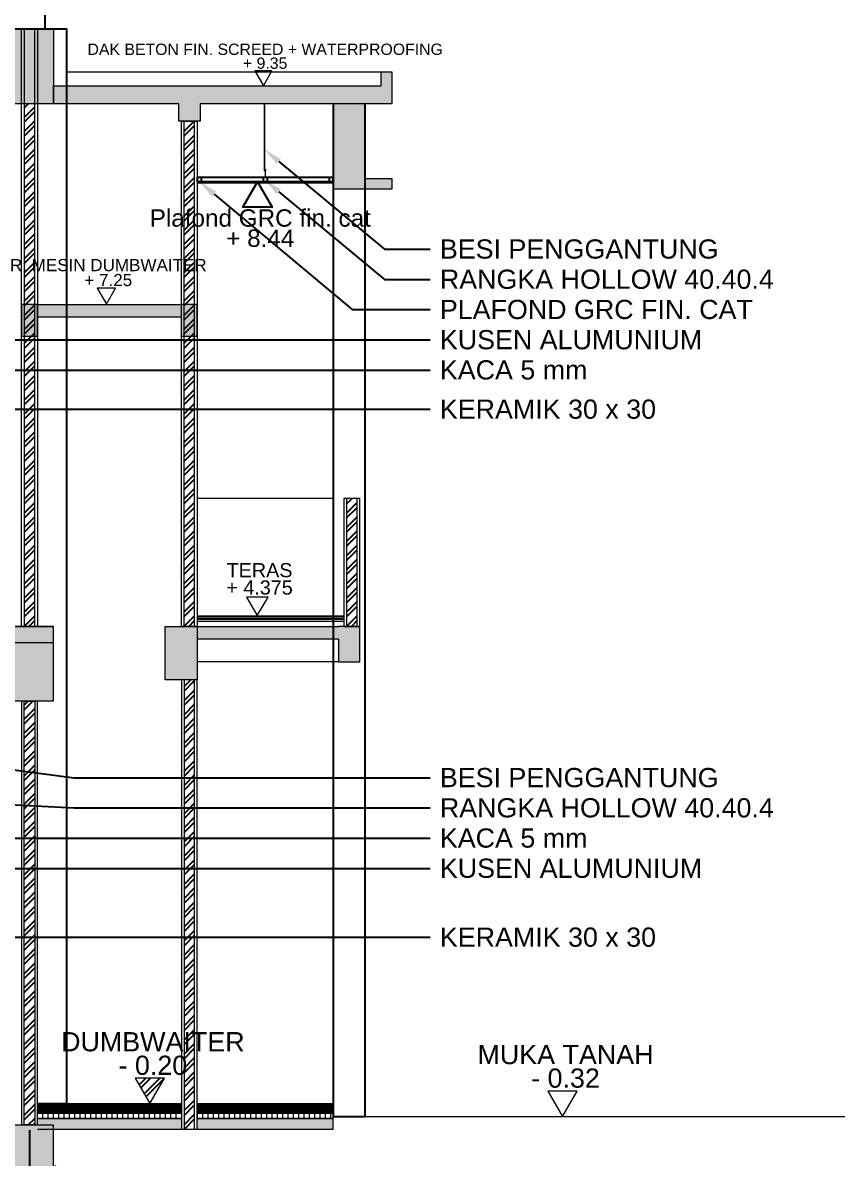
# Model space of a CAD drawing. Header units: inches. Extents: x 249 to 1192, y -18 to 440.
# Drawn here: x 719.47 to 727.1, y 180.35 to 191 of the extents above; entities that cross this region are included whole.
import ezdxf
from ezdxf import colors
from ezdxf.entities.mleader import LeaderData, LeaderLine
from ezdxf.enums import TextEntityAlignment as Align
from ezdxf.math import Vec2, Vec3

# ---------------------------------------------------------------- set-up
doc = ezdxf.new("R2010")
doc.units = ezdxf.units.IN
doc.header["$MEASUREMENT"] = 0
for name, color, linetype, lineweight in [('ARSIR BETON', 8, 'Continuous', 0), ('ARSIR KERAMIK', 66, 'Continuous', 25), ('ARSIR WARNA', 66, 'Continuous', 0), ('BALOK', 3, 'Continuous', 20), ('BESI', 201, 'Continuous', 0), ('DIMENSI', 85, 'Continuous', 20), ('DINDING', 6, 'Continuous', 0), ('DINDING2', 137, 'Continuous', 20), ('LANTAI', 135, 'Continuous', 9), ('TEXT (KET. RUANG)', 7, 'Continuous', 5), ('TEXT (KETERANGAN)', 7, 'Continuous', 25)]:
    doc.layers.add(name, color=color, linetype=linetype, lineweight=lineweight)
for name, color, linetype in [('ARSIR DINDING', 64, 'Continuous'), ('KOLOM', 5, 'Continuous'), ('KUDA-KUDA', 165, 'Continuous'), ('PLAFOND', 42, 'Continuous')]:
    doc.layers.add(name, color=color, linetype=linetype)
doc.styles.add('ARIAL', font='arial.ttf')
doc.styles.get("Standard").update_dxf_attribs({"font": 'arial.ttf'})
doc.linetypes.add('BATTING', pattern='A,0.0001,-0.1,[134,ltypeshp.shx,S=0.1,R=0,X=-0.1,Y=0],-0.2,[134,ltypeshp.shx,S=0.1,R=180,X=0.1,Y=0],-0.1', length=0.4001)
doc.dimstyles.new('UK. GDG PERTEMUAN', dxfattribs={"dimtxt": 0.5, "dimasz": 0.5, "dimexe": 0.5, "dimexo": 0.05, "dimgap": 0.1, "dimtad": 2, "dimdec": 0, "dimlfac": 100, "dimzin": 0, "dimdsep": 46, "dimtxsty": 'Standard', "dimblk": 'OBLIQUE', "dimcen": 0.09, "dimclrd": 8, "dimclre": 256, "dimclrt": 256, "dimadec": 0, "dimazin": 0, "dimtfac": 1, "dimtdec": 0, "dimtofl": 0, "dimtmove": 0, "dimatfit": 3, "dimldrblk": 'OBLIQUE', "dimfxl": 0, "dimtolj": 1, "dimtzin": 0, "dimarcsym": 0})

# ---------------------------------------------------------------- blocks, each defined once
blk = doc.blocks.new('B1')
at = {"layer": 'ARSIR BETON'}
blk.add_hatch(color=256, dxfattribs=at).paths.add_polyline_path([(364.645, 149.933), (364.195, 149.933), (364.195, 149.233), (364.645, 149.233)])
at = {"layer": 'BALOK'}
blk.add_lwpolyline([(364.195, 149.933), (364.645, 149.933), (364.645, 149.233), (364.195, 149.233)], close=True, dxfattribs=at)
blk = doc.blocks.new('PEIL LANTAI')
at = {"color": 1}
blk.add_lwpolyline([(2106.659, 1042.576), (2106.797, 1042.337), (2106.935, 1042.576)], close=True, dxfattribs=at)
for tag, p in [('RUANG', (2106.826, 1042.775)), ('ELEVASI', (2106.826, 1042.553))]:
    blk.add_attdef(tag, text='', height=0.181).set_placement(p, align=Align.BOTTOM_CENTER)
blk = doc.blocks.new('BAHAN')
at = {"layer": 'TEXT (KETERANGAN)', "color": 1}
blk.add_lwpolyline([(707.032, 209.695), (707.231, 209.349), (706.832, 209.349)], close=True, dxfattribs=at)
at = {"layer": 'TEXT (KETERANGAN)', "style": 'ARIAL'}
for tag, p in [('BAHAN', (707.068, 209.013)), ('ELEVASI', (707.068, 208.738))]:
    blk.add_attdef(tag, text='', height=0.236, dxfattribs=at).set_placement(p, align=Align.BOTTOM_CENTER)
blk = doc.blocks.new('potongan dd')
at = {"layer": 'ARSIR BETON'}
for points in [[(722.681, 190.242), (722.931, 190.242), (722.931, 190.542), (722.831, 190.542), (722.831, 190.412), (719.757, 190.412), (719.757, 190.242), (720.932, 190.242), (720.932, 190.079), (721.132, 190.079), (721.132, 190.242), (722.381, 190.242), (722.381, 189.442), (722.931, 189.442), (722.931, 189.542), (722.681, 189.542)], [(719.607, 188.362), (720.956, 188.362), (720.956, 188.242), (719.607, 188.242)], [(721.106, 185.342), (720.806, 185.342), (720.806, 184.842), (721.106, 184.842)]]:
    blk.add_hatch(color=256, dxfattribs=at).paths.add_polyline_path(points)
h = blk.add_hatch(color=256, dxfattribs=at)
h.paths.add_polyline_path([(719.582, 188.362), (719.482, 188.362), (719.482, 188.062), (719.582, 188.062)])
h.paths.add_polyline_path([(719.482, 188.362), (719.457, 188.362), (719.457, 188.062), (719.482, 188.062)])
h.paths.add_polyline_path([(719.607, 188.362), (719.582, 188.362), (719.582, 188.062), (719.607, 188.062)])
h = blk.add_hatch(color=256, dxfattribs=at)
h.paths.add_polyline_path([(721.081, 188.362), (720.981, 188.362), (720.981, 188.062), (721.081, 188.062)])
h.paths.add_polyline_path([(720.981, 188.362), (720.956, 188.362), (720.956, 188.062), (720.981, 188.062)])
h.paths.add_polyline_path([(721.106, 188.362), (721.081, 188.362), (721.081, 188.062), (721.106, 188.062)])
h = blk.add_hatch(color=256, dxfattribs=at)
h.paths.add_polyline_path([(693.257, 185.192), (693.257, 185.342), (693.107, 185.342), (692.957, 185.342), (692.957, 184.642), (693.257, 184.642)])
h.paths.add_polyline_path([(695.307, 185.342), (693.257, 185.342), (693.257, 185.192), (695.307, 185.192)])
h.paths.add_polyline_path([(719.757, 185.192), (719.757, 185.342), (703.457, 185.342), (703.457, 185.192)])
h.paths.add_polyline_path([(697.707, 185.192), (697.707, 185.342), (695.757, 185.342), (695.757, 185.192)])
h = blk.add_hatch(color=256, dxfattribs=at)
h.paths.add_polyline_path([(722.381, 185.342), (721.106, 185.342), (721.106, 185.222), (722.381, 185.222)])
h.paths.add_polyline_path([(722.431, 185.342), (722.381, 185.342), (722.381, 185.222), (722.431, 185.222)])
h.paths.add_polyline_path([(722.631, 185.342), (722.431, 185.342), (722.431, 185.009), (722.631, 185.009)])
h = blk.add_hatch(dxfattribs=at)
h.set_pattern_fill('ANSI37', color=256, scale=0.05, style=0)
h.set_pattern_definition([(45, (719.6071877, 180.7771445), (-0.004419417, 0.004419417), []), (135, (719.6071877, 180.7771445), (-0.004419417, -0.004419417), [])])
h.paths.add_polyline_path([(720.957, 180.777), (720.957, 180.857), (719.607, 180.857), (719.607, 180.777)])
h.paths.add_polyline_path([(721.106, 180.857), (721.106, 180.777), (722.381, 180.777), (722.381, 180.857)])
h = blk.add_hatch(dxfattribs=at)
h.set_pattern_fill('_USER', color=256, scale=0.05, angle=90, style=0, pattern_type=0)
h.set_pattern_definition([(90, (719.60719, 180.727144), (-0.05, 3e-18), [])])
h.paths.add_polyline_path([(721.106, 180.777), (721.106, 180.727), (722.381, 180.727), (722.381, 180.777)])
h.paths.add_polyline_path([(720.957, 180.727), (720.957, 180.777), (719.607, 180.777), (719.607, 180.727)])
at = {"layer": 'ARSIR DINDING'}
h = blk.add_hatch(dxfattribs=at)
h.set_pattern_fill('ANSI32', color=256, scale=0.25, style=0)
h.set_pattern_definition([(45, (719.48219, 185.34214), (-0.0662913, 0.0662913), []), (45, (719.52638, 185.34214), (-0.0662913, 0.0662913), [])])
h.paths.add_polyline_path([(719.582, 185.342), (719.582, 190.242), (719.482, 190.242), (719.482, 185.342)])
h = blk.add_hatch(dxfattribs=at)
h.set_pattern_fill('ANSI32', color=256, scale=0.25, style=0)
h.set_pattern_definition([(45, (720.98116, 185.34214), (-0.0662913, 0.0662913), []), (45, (721.02535, 185.34214), (-0.0662913, 0.0662913), [])])
h.paths.add_polyline_path([(720.981, 185.342), (721.081, 185.342), (721.081, 190.079), (720.981, 190.079)])
h = blk.add_hatch(dxfattribs=at)
h.set_pattern_fill('ANSI32', color=256, scale=0.25, style=0)
h.set_pattern_definition([(45, (722.50616, 185.34214), (-0.066291, 0.066291), []), (45, (722.55035, 185.34214), (-0.066291, 0.066291), [])])
h.paths.add_polyline_path([(722.506, 185.342), (722.606, 185.342), (722.606, 186.542), (722.506, 186.542)])
h = blk.add_hatch(dxfattribs=at)
h.set_pattern_fill('ANSI32', color=256, scale=0.25, style=0)
h.set_pattern_definition([(45, (719.48219, 180.62714), (-0.0662913, 0.0662913), []), (45, (719.52638, 180.62714), (-0.0662913, 0.0662913), [])])
h.paths.add_polyline_path([(719.482, 180.667), (719.582, 180.667), (719.582, 184.642), (719.482, 184.642)])
h.paths.add_polyline_path([(721.081, 184.842), (720.982, 184.842), (720.982, 180.627), (721.081, 180.627)])
h.paths.add_polyline_path([(720.524, 181.105), (720.661, 180.867), (720.798, 181.105)])
h.paths.add_polyline_path([(720.322, 181.087), (721.058, 181.087), (721.058, 181.364), (720.322, 181.364)], flags=9)
h.paths.add_polyline_path([(719.783, 181.308), (721.597, 181.308), (721.597, 181.583), (719.783, 181.583)], flags=9)
at = {"layer": 'ARSIR WARNA'}
h = blk.add_hatch(dxfattribs=at)
h.set_pattern_fill('AR-SAND', color=256, scale=0.025, style=0)
h.set_pattern_definition([(37.5, (719.607188, 180.627144), (-0.00157483, 0.0481706), [0, -0.038, 0, -0.0425, 0, -0.040625]), (7.5, (719.60719, 180.627144), (0.0442444, 0.0705537), [0, -0.0205, 0, -0.03425, 0, -0.013125]), (327.5, (719.576438, 180.627144), (0.07785355, 0.0001415), [0, -0.0125, 0, -0.045, 0, -0.05875]), (317.5, (719.57644, 180.627144), (0.0751532, 0.0219419), [0, -0.00625, 0, -0.0295, 0, -0.03375])])
h.paths.add_polyline_path([(720.957, 180.627), (720.957, 180.727), (719.607, 180.727), (719.607, 180.667), (719.757, 180.667), (719.757, 180.627)])
h.paths.add_polyline_path([(721.106, 180.727), (721.106, 180.627), (722.381, 180.627), (722.381, 180.727)])
at = {"layer": 'ARSIR KERAMIK', "linetype": 'BATTING', "ltscale": 0.05}
blk.add_lwpolyline([(721.106, 185.412), (722.481, 185.412)], dxfattribs=at)
at = {"layer": 'BALOK'}
for points in [[(722.381, 190.242), (721.132, 190.242), (721.132, 190.079), (720.932, 190.079), (720.932, 190.242), (719.757, 190.242), (719.757, 190.412), (722.831, 190.412), (722.831, 190.542), (722.931, 190.542), (722.931, 190.242), (722.681, 190.242), (722.681, 189.542), (722.931, 189.542), (722.931, 189.442), (722.381, 189.442)], [(719.457, 188.062), (719.607, 188.062), (719.607, 188.362), (719.457, 188.362)], [(719.607, 188.362), (720.956, 188.362), (720.956, 188.242), (719.607, 188.242)], [(720.956, 188.062), (721.106, 188.062), (721.106, 188.362), (720.956, 188.362)], [(721.106, 185.342), (721.106, 184.842), (720.806, 184.842), (720.806, 185.342)]]:
    blk.add_lwpolyline(points, close=True, dxfattribs=at)
for points in [[(719.757, 185.342), (703.457, 185.342)], [(721.106, 185.222), (721.106, 184.842), (720.806, 184.842), (720.806, 185.342), (721.106, 185.342)], [(721.106, 185.342), (722.431, 185.342)], [(722.431, 185.222), (722.431, 185.009), (722.631, 185.009), (722.631, 185.342), (722.431, 185.342)], [(703.757, 185.192), (719.757, 185.192)], [(722.431, 185.222), (721.106, 185.222)], [(722.431, 185.009), (721.106, 185.009)]]:
    blk.add_lwpolyline(points, dxfattribs=at)
at = {"layer": 'BESI', "ltscale": 0.1}
for p, q in [((721.732, 190.242), (721.732, 189.632)), ((721.732, 190.242), (721.732, 189.632)), ((721.733, 190.242), (721.733, 189.633)), ((721.733, 190.242), (721.733, 189.633)), ((721.737, 189.63), (721.737, 190.242)), ((721.737, 189.63), (721.737, 190.242)), ((721.739, 189.629), (721.739, 190.242)), ((721.739, 189.629), (721.739, 190.242)), ((721.732, 189.632), (721.743, 189.626)), ((721.733, 189.633), (721.743, 189.627)), ((721.737, 189.614), (721.737, 189.629)), ((721.737, 189.614), (721.739, 189.614)), ((721.737, 189.614), (721.739, 189.614)), ((721.737, 189.614), (721.739, 189.614)), ((721.737, 189.614), (721.739, 189.614)), ((721.739, 189.614), (721.739, 189.628)), ((721.743, 189.627), (721.751, 189.627)), ((721.743, 189.626), (721.751, 189.626)), ((721.751, 189.627), (721.751, 189.626))]:
    blk.add_line(p, q, dxfattribs=at)
blk.add_lwpolyline([(721.743, 189.626), (721.743, 189.552), (721.744, 189.552), (721.744, 189.626)], dxfattribs=at)
at = {"layer": 'DIMENSI'}
for points in [[(719.607, 180.857), (720.957, 180.857)], [(721.106, 180.857), (722.381, 180.857), (722.381, 180.777), (721.106, 180.777)], [(720.957, 180.777), (719.607, 180.777)], [(719.607, 180.627), (722.381, 180.627), (722.381, 180.727), (721.106, 180.727)], [(720.957, 180.727), (719.607, 180.727)]]:
    blk.add_lwpolyline(points, dxfattribs=at)
at = {"layer": 'DINDING'}
for points in [[(719.607, 190.942), (719.607, 185.342), (719.457, 185.342), (719.457, 190.942)], [(719.882, 190.542), (722.931, 190.542), (722.931, 190.242), (721.432, 190.242)], [(722.381, 186.542), (721.106, 186.542)], [(722.631, 185.342), (722.631, 186.542), (722.481, 186.542), (722.481, 185.342), (722.631, 185.342)]]:
    blk.add_lwpolyline(points, dxfattribs=at)
for points in [[(720.957, 190.079), (721.106, 190.079), (721.106, 185.342), (720.957, 185.342)], [(720.957, 180.627), (721.106, 180.627), (721.106, 184.842), (720.957, 184.842)], [(719.457, 180.667), (719.607, 180.667), (719.607, 184.642), (719.457, 184.642)]]:
    blk.add_lwpolyline(points, close=True, dxfattribs=at)
at = {"layer": 'DINDING2'}
for points in [[(719.482, 190.942), (719.482, 185.342), (719.582, 185.342), (719.582, 190.942)], [(720.981, 190.079), (720.981, 185.342)], [(721.081, 185.342), (721.081, 190.079)]]:
    blk.add_lwpolyline(points, dxfattribs=at)
for points in [[(722.606, 185.342), (722.606, 186.542), (722.506, 186.542), (722.506, 185.342)], [(720.982, 180.627), (721.081, 180.627), (721.081, 184.842), (720.982, 184.842)], [(719.482, 184.642), (719.582, 184.642), (719.582, 180.667), (719.482, 180.667)]]:
    blk.add_lwpolyline(points, close=True, dxfattribs=at)
at = {"layer": 'KOLOM'}
for points in [[(719.882, 180.867), (719.882, 190.942), (719.182, 190.942), (719.182, 185.412)], [(722.381, 190.242), (722.381, 180.747), (722.681, 180.747), (722.681, 190.242)], [(719.607, 180.867), (719.882, 180.867)]]:
    blk.add_lwpolyline(points, dxfattribs=at)
at = {"layer": 'KUDA-KUDA'}
blk.add_lwpolyline([(719.681, 190.942), (719.681, 191.594)], dxfattribs=at)
at = {"layer": 'LANTAI'}
for points in [[(721.106, 185.442), (722.481, 185.442)], [(721.106, 185.432), (722.481, 185.432)], [(721.106, 185.392), (722.481, 185.392)], [(719.607, 180.867), (720.957, 180.867)], [(719.607, 180.857), (720.957, 180.857)], [(719.607, 180.857), (720.957, 180.857)], [(721.106, 180.867), (722.381, 180.867)], [(721.106, 180.857), (722.381, 180.857)], [(721.106, 180.857), (722.381, 180.857)], [(722.381, 180.627), (722.381, 180.867)], [(719.607, 180.777), (720.957, 180.777)], [(719.607, 180.727), (720.957, 180.727)], [(721.106, 180.777), (722.381, 180.777)], [(721.106, 180.727), (722.381, 180.727)], [(722.381, 180.747), (728.417, 180.747)]]:
    blk.add_lwpolyline(points, dxfattribs=at)
at = {"layer": 'PLAFOND'}
for points in [[(722.381, 189.552), (721.106, 189.552)], [(722.381, 189.512), (721.106, 189.512)], [(722.381, 189.502), (721.106, 189.502)]]:
    blk.add_lwpolyline(points, dxfattribs=at)
for points in [[(721.106, 189.512), (721.146, 189.512), (721.146, 189.552), (721.106, 189.552)], [(721.723, 189.512), (721.763, 189.512), (721.763, 189.552), (721.723, 189.552)], [(722.341, 189.512), (722.381, 189.512), (722.381, 189.552), (722.341, 189.552)]]:
    blk.add_lwpolyline(points, close=True, dxfattribs=at)
for p in [(355.112, 41.009), (355.111, 35.409), (355.111, 30.734)]:
    blk.add_blockref('B1', p)
at = {"layer": 'DIMENSI', "xscale": 0.6897248955102668, "yscale": 0.6897248955102668, "zscale": 0.6897248955102668}
blk.add_blockref('BAHAN', (234.014, 44.88), dxfattribs=at).add_auto_attribs({'ELEVASI': '+ 8.44', 'BAHAN': 'Plafond GRC fin. cat'})
at = {"layer": 'TEXT (KET. RUANG)'}
for p, xscale, yscale, zscale, values in [((-513.128, -420.531), 0.5861283207549827, 0.5861283207549827, 0.5861283207549827, {'ELEVASI': '+ 9.35', 'RUANG': 'DAK BETON FIN. SCREED + WATERPROOFING'}), ((-609.153, -469.361), 0.6310083541961565, 0.6310083541961565, 0.6310083541961565, {'ELEVASI': '+ 7.25', 'RUANG': 'R. MESIN DUMBWAITER'}), ((-820.713, -577.65), 0.7320977708524686, 0.7320977708524686, 0.7320977708524686, {'ELEVASI': '+ 4.375', 'RUANG': 'TERAS'}), ((-1376.77, -856.836), 0.9955542406471944, 0.9955542406471944, 0.9955542406471944, {'ELEVASI': '- 0.20', 'RUANG': 'DUMBWAITER'}), ((-1372.902, -856.956), 0.9955542406471944, 0.9955542406471944, 0.9955542406471944, {'ELEVASI': '- 0.32', 'RUANG': 'MUKA TANAH'})]:
    blk.add_blockref('PEIL LANTAI', p, dxfattribs=dict(at, xscale=xscale, yscale=yscale, zscale=zscale)).add_auto_attribs(values)
blk = doc.blocks.new('_Oblique')
at = {"color": 0, "linetype": 'ByBlock', "lineweight": -2}
blk.add_line((-0.5, -0.5), (0.5, 0.5), dxfattribs=at)
blk = doc.blocks.new('*D295')
at = {"layer": 'DEFPOINTS', "color": 0}
for p in [(715.532, 180.627), (719.532, 180.667), (719.532, 180.037)]:
    blk.add_point(p, dxfattribs=at)
at = {"layer": 'DIMENSI', "lineweight": -2}
for p, q in [((719.532, 180.617), (719.532, 179.537)), ((715.532, 180.577), (715.532, 179.537))]:
    blk.add_line(p, q, dxfattribs=at)
at = {"layer": 'DIMENSI', "color": 8, "lineweight": -2}
blk.add_line((715.532, 180.037), (719.532, 180.037), dxfattribs=at)
at = {"layer": 'DIMENSI', "color": 8, "lineweight": -2, "xscale": 0.5, "yscale": 0.5, "zscale": 0.5, "rotation": 180}
blk.add_blockref('_Oblique', (715.532, 180.037), dxfattribs=at)
at = {"layer": 'DIMENSI', "color": 8, "lineweight": -2, "xscale": 0.5, "yscale": 0.5, "zscale": 0.5}
blk.add_blockref('_Oblique', (719.532, 180.037), dxfattribs=at)
at = {"layer": 'DIMENSI', "insert": (717.532, 179.759), "char_height": 0.35, "attachment_point": 5}
blk.add_mtext('\\A1;400', dxfattribs=at)

msp = doc.modelspace()

# ---------------------------------------------------------------- block references
msp.add_blockref('potongan dd', (0, 0))

# ---------------------------------------------------------------- dimensions: what is measured, and where the dimension line sits
at = {"layer": 'DIMENSI'}
dim = msp.add_linear_dim(base=(719.5322, 180.0375), p1=(715.5322, 180.6271), p2=(719.5322, 180.6671), dimstyle='UK. GDG PERTEMUAN', override={"dimtxt": 0.35}, dxfattribs=at)
dim.commit()
dim.dimension.update_dxf_attribs({"geometry": '*D295', "text_midpoint": (717.5322, 179.7588)})

# ---------------------------------------------------------------- leaders
at = {"layer": 'TEXT (KETERANGAN)'}
ml = msp.add_multileader_mtext('Standard', dxfattribs=at)
ml.set_content('BESI PENGGANTUNG', color=256)
ml.set_leader_properties()
ml.build(insert=Vec2(0, 0))
ml.multileader.update_dxf_attribs({"dogleg_length": 0.36, "arrow_head_size": 0.18})
ctx = ml.context
ctx.base_point, ctx.char_height, ctx.arrow_head_size, ctx.landing_gap_size, ctx.plane_origin = Vec3(723.2898, 188.8793), 0.18, 0.18, 0.09, Vec3(721.4951, 187.8308)
notes = []
notes.append((ctx, [(0, (1, 1, 0), (722.86, 188.8793), (1, 0), 0.4297, [(0, [(721.732, 189.8168)], 0, [])])]))
ctx.mtext.insert, ctx.mtext.flow_direction = Vec3(723.3798, 188.9709), 5
ml = msp.add_multileader_mtext('Standard', dxfattribs=at)
ml.set_content('PLAFOND GRC FIN. CAT', color=256)
ml.set_leader_properties()
ml.build(insert=Vec2(0, 0))
ml.multileader.update_dxf_attribs({"dogleg_length": 0.36, "arrow_head_size": 0.18})
ctx = ml.context
ctx.base_point, ctx.char_height, ctx.arrow_head_size, ctx.landing_gap_size, ctx.plane_origin = Vec3(723.2898, 188.3126), 0.18, 0.18, 0.09, Vec3(721.4951, 187.264)
notes.append((ctx, [(0, (1, 1, 0), (722.5565, 188.3126), (1, 0), 0.7333, [(0, [(721.1262, 189.5121)], 0, [])])]))
ctx.mtext.insert, ctx.mtext.flow_direction = Vec3(723.3798, 188.4041), 5
ml = msp.add_multileader_mtext('Standard', dxfattribs=at)
ml.set_content('RANGKA HOLLOW 40.40.4', color=256)
ml.set_leader_properties()
ml.build(insert=Vec2(0, 0))
ml.multileader.update_dxf_attribs({"dogleg_length": 0.36, "arrow_head_size": 0.18})
ctx = ml.context
ctx.base_point, ctx.char_height, ctx.arrow_head_size, ctx.landing_gap_size, ctx.plane_origin = Vec3(723.2898, 188.596), 0.18, 0.18, 0.09, Vec3(721.4951, 187.5474)
notes.append((ctx, [(0, (1, 1, 0), (722.86, 188.596), (1, 0), 0.4297, [(0, [(721.732, 189.5334)], 0, [])])]))
ctx.mtext.insert, ctx.mtext.flow_direction = Vec3(723.3798, 188.6875), 5
ml = msp.add_multileader_mtext('Standard', dxfattribs=at)
ml.set_content('KUSEN ALUMUNIUM', color=256)
ml.set_leader_properties()
ml.build(insert=Vec2(0, 0))
ml.multileader.update_dxf_attribs({"dogleg_length": 0.36, "arrow_head_size": 0.18})
ctx = ml.context
ctx.base_point, ctx.char_height, ctx.arrow_head_size, ctx.landing_gap_size, ctx.plane_origin = Vec3(723.2898, 188.0292), 0.18, 0.18, 0.09, Vec3(721.4951, 186.9807)
notes.append((ctx, [(0, (1, 1, 0), (719.9529, 188.0292), (1, 0), 3.3369, [(0, [(719.1822, 188.0292)], 0, [])])]))
ctx.mtext.insert, ctx.mtext.flow_direction = Vec3(723.3798, 188.1207), 5
ml = msp.add_multileader_mtext('Standard', dxfattribs=at)
ml.set_content('KACA 5 mm', color=256)
ml.set_leader_properties()
ml.build(insert=Vec2(0, 0))
ml.multileader.update_dxf_attribs({"dogleg_length": 0.36, "arrow_head_size": 0.18})
ctx = ml.context
ctx.base_point, ctx.char_height, ctx.arrow_head_size, ctx.landing_gap_size, ctx.plane_origin = Vec3(723.2898, 187.7458), 0.18, 0.18, 0.09, Vec3(721.4951, 186.6973)
notes.append((ctx, [(0, (1, 1, 0), (719.9529, 187.7458), (1, 0), 3.3369, [(0, [(718.8409, 187.7458)], 0, [])])]))
ctx.mtext.insert, ctx.mtext.flow_direction = Vec3(723.3798, 187.8374), 5
ml = msp.add_multileader_mtext('Standard', dxfattribs=at)
ml.set_content('KERAMIK 30 x 30 ', color=256)
ml.set_leader_properties()
ml.build(insert=Vec2(0, 0))
ml.multileader.update_dxf_attribs({"dogleg_length": 0.36, "arrow_head_size": 0.18})
ctx = ml.context
ctx.base_point, ctx.char_height, ctx.arrow_head_size, ctx.landing_gap_size, ctx.plane_origin = Vec3(723.2898, 187.3776), 0.18, 0.18, 0.09, Vec3(721.4951, 186.329)
notes.append((ctx, [(0, (1, 1, 0), (721.8961, 187.3776), (1, 0), 1.3937, [(0, [(717.9867, 187.3776)], 0, [])])]))
ctx.mtext.insert, ctx.mtext.flow_direction = Vec3(723.3798, 187.4692), 5
ml = msp.add_multileader_mtext('Standard', dxfattribs=at)
ml.set_content('BESI PENGGANTUNG ', color=256)
ml.set_leader_properties()
ml.build(insert=Vec2(0, 0))
ml.multileader.update_dxf_attribs({"dogleg_length": 0.36, "arrow_head_size": 0.18})
ctx = ml.context
ctx.base_point, ctx.char_height, ctx.arrow_head_size, ctx.landing_gap_size, ctx.plane_origin = Vec3(723.2898, 183.9226), 0.18, 0.18, 0.09, Vec3(721.4951, 182.8741)
notes.append((ctx, [(0, (1, 1, 0), (719.9529, 183.9226), (1, 0), 3.3369, [(0, [(714.8933, 184.5946)], 0, [])])]))
ctx.mtext.insert, ctx.mtext.flow_direction = Vec3(723.3798, 184.0142), 5
ml = msp.add_multileader_mtext('Standard', dxfattribs=at)
ml.set_content('RANGKA HOLLOW 40.40.4', color=256)
ml.set_leader_properties()
ml.build(insert=Vec2(0, 0))
ml.multileader.update_dxf_attribs({"dogleg_length": 0.36, "arrow_head_size": 0.18})
ctx = ml.context
ctx.base_point, ctx.char_height, ctx.arrow_head_size, ctx.landing_gap_size, ctx.plane_origin = Vec3(723.2898, 183.6393), 0.18, 0.18, 0.09, Vec3(721.4951, 182.5907)
notes.append((ctx, [(0, (1, 1, 0), (719.9529, 183.6393), (1, 0), 3.3369, [(0, [(715.2899, 183.8953)], 0, [])])]))
ctx.mtext.insert, ctx.mtext.flow_direction = Vec3(723.3798, 183.7308), 5
ml = msp.add_multileader_mtext('Standard', dxfattribs=at)
ml.set_content('KACA 5 mm', color=256)
ml.set_leader_properties()
ml.build(insert=Vec2(0, 0))
ml.multileader.update_dxf_attribs({"dogleg_length": 0.36, "arrow_head_size": 0.18})
ctx = ml.context
ctx.base_point, ctx.char_height, ctx.arrow_head_size, ctx.landing_gap_size, ctx.plane_origin = Vec3(723.2898, 183.3559), 0.18, 0.18, 0.09, Vec3(721.4951, 182.3073)
notes.append((ctx, [(0, (1, 1, 0), (719.9529, 183.3559), (1, 0), 3.3369, [(0, [(714.9803, 183.3559)], 0, [])])]))
ctx.mtext.insert, ctx.mtext.flow_direction = Vec3(723.3798, 183.4474), 5
ml = msp.add_multileader_mtext('Standard', dxfattribs=at)
ml.set_content('KUSEN ALUMUNIUM', color=256)
ml.set_leader_properties()
ml.build(insert=Vec2(0, 0))
ml.multileader.update_dxf_attribs({"dogleg_length": 0.36, "arrow_head_size": 0.18})
ctx = ml.context
ctx.base_point, ctx.char_height, ctx.arrow_head_size, ctx.landing_gap_size, ctx.plane_origin = Vec3(723.2898, 183.0725), 0.18, 0.18, 0.09, Vec3(721.4951, 182.024)
notes.append((ctx, [(0, (1, 1, 0), (719.9529, 183.0725), (1, 0), 3.3369, [(0, [(715.3222, 183.0725)], 0, [])])]))
ctx.mtext.insert, ctx.mtext.flow_direction = Vec3(723.3798, 183.1641), 5
ml = msp.add_multileader_mtext('Standard', dxfattribs=at)
ml.set_content('KERAMIK 30 x 30 ', color=256)
ml.set_leader_properties()
ml.build(insert=Vec2(0, 0))
ml.multileader.update_dxf_attribs({"dogleg_length": 0.36, "arrow_head_size": 0.18})
ctx = ml.context
ctx.base_point, ctx.char_height, ctx.arrow_head_size, ctx.landing_gap_size, ctx.plane_origin = Vec3(723.2898, 182.4265), 0.18, 0.18, 0.09, Vec3(721.4951, 181.3779)
notes.append((ctx, [(0, (1, 1, 0), (721.8961, 182.4265), (1, 0), 1.3937, [(0, [(715.1012, 182.4265)], 0, [])])]))
ctx.mtext.insert, ctx.mtext.flow_direction = Vec3(723.3798, 182.5181), 5
for ctx, leaders in notes:
    for number, flags, end, landing, length, lines in leaders:
        leader = LeaderData()
        leader.index, (leader.has_last_leader_line, leader.has_dogleg_vector, leader.attachment_direction) = number, flags
        leader.last_leader_point, leader.dogleg_vector, leader.dogleg_length = Vec3(end), Vec3(landing), length
        for number, points, colour, breaks in lines:
            line = LeaderLine()
            line.index, line.vertices, line.color, line.breaks = number, Vec3.list(points), colors.encode_raw_color(colour), breaks
            leader.lines.append(line)
        ctx.leaders.append(leader)

doc.saveas('drawing.dxf')
